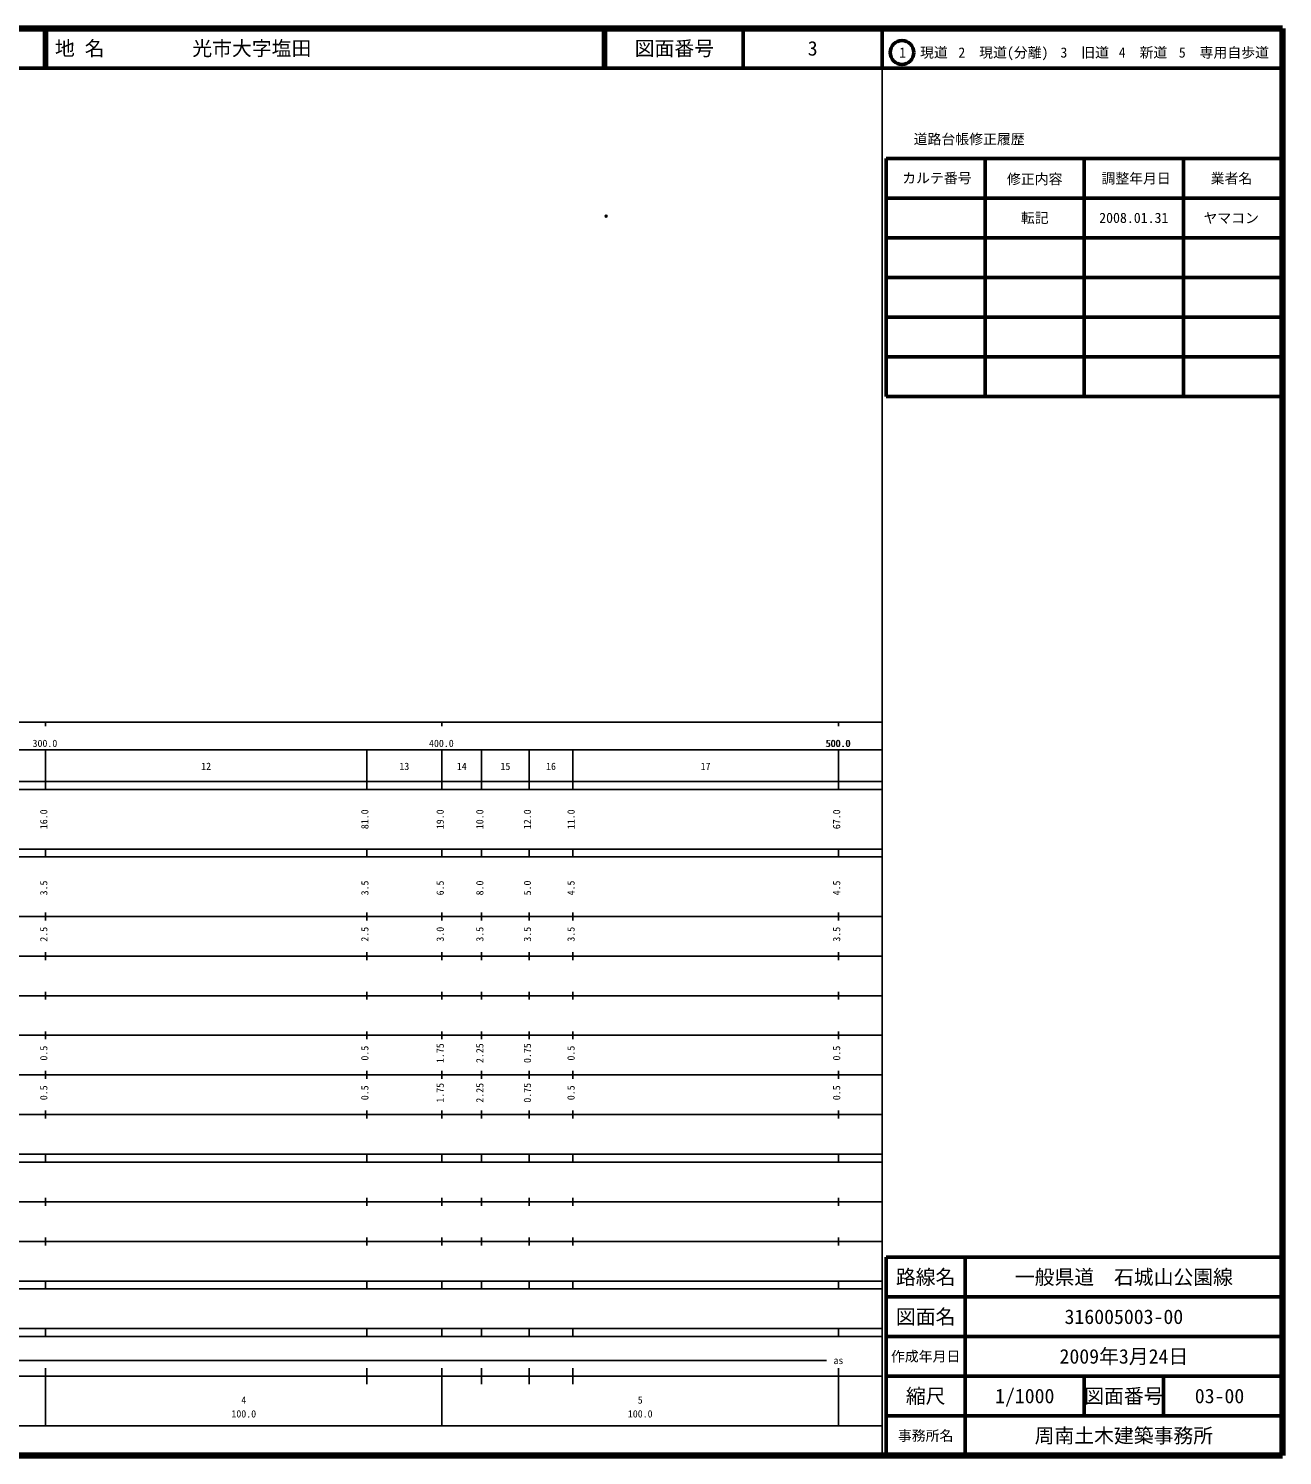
# Model space of a CAD drawing. Units: millimetres on the paper. Extents: x 40 to 680, y 20 to 380.
# Drawn here: x 363.7 to 680, y 20 to 380 of the extents above; entities that cross this region are included whole.
import ezdxf
from ezdxf.enums import TextEntityAlignment as Align

# ---------------------------------------------------------------- set-up
doc = ezdxf.new("R2010")
doc.units = ezdxf.units.MM
doc.header["$PDMODE"] = 32
doc.header["$PDSIZE"] = 0.5
doc.layers.add('M-OTRS', color=6, linetype='Continuous')
doc.layers.add('M-TTL-TXT', color=7, linetype='Continuous')
for name, color, linetype, lineweight in [('M-TTL', 2, 'Continuous', 140), ('M-TTL-BAND', 7, 'Continuous', 25), ('M-TTL-FRAM', 2, 'Continuous', 50), ('M-TTL-LINE', 7, 'Continuous', 50)]:
    doc.layers.add(name, color=color, linetype=linetype, lineweight=lineweight)
doc.styles.add('ＭＳ ゴシック', font='')
doc.styles.get('ＭＳ ゴシック').set_extended_font_data('MS Gothic')

msp = doc.modelspace()

# ---------------------------------------------------------------- linework, layer by layer
at = {"layer": 'M-OTRS'}
msp.add_point((509.394, 332.678), dxfattribs=at)
at = {"layer": 'M-TTL'}
for p, q in [((680, 380), (40, 380)), ((680, 20), (680, 380)), ((40, 20), (680, 20))]:
    msp.add_line(p, q, dxfattribs=at)
at = {"layer": 'M-TTL-BAND'}
for p, q in [((579, 20), (579, 370)), ((40, 205), (579, 205)), ((368, 205), (368, 204)), ((468, 205), (468, 204)), ((568, 205), (568, 204)), ((68, 198), (579, 198)), ((368, 188), (368, 198)), ((449, 188), (449, 198)), ((468, 188), (468, 198)), ((478, 188), (478, 198)), ((490, 188), (490, 198)), ((501, 188), (501, 198)), ((568, 188), (568, 198)), ((40, 190), (579, 190)), ((40, 188), (579, 188)), ((40, 173), (579, 173)), ((368, 171), (368, 173)), ((449, 171), (449, 173)), ((468, 171), (468, 173)), ((478, 171), (478, 173)), ((490, 171), (490, 173)), ((501, 171), (501, 173)), ((568, 171), (568, 173)), ((40, 171), (579, 171)), ((40, 156), (579, 156)), ((368, 155), (368, 157)), ((449, 155), (449, 157)), ((468, 155), (468, 157)), ((478, 155), (478, 157)), ((490, 155), (490, 157)), ((501, 155), (501, 157)), ((568, 155), (568, 157)), ((46, 146), (579, 146)), ((368, 145), (368, 147)), ((449, 145), (449, 147)), ((468, 145), (468, 147)), ((478, 145), (478, 147)), ((490, 145), (490, 147)), ((501, 145), (501, 147)), ((568, 145), (568, 147)), ((368, 135), (368, 137)), ((449, 135), (449, 137)), ((468, 135), (468, 137)), ((478, 135), (478, 137)), ((490, 135), (490, 137)), ((501, 135), (501, 137)), ((568, 135), (568, 137)), ((52, 136), (579, 136)), ((46, 126), (579, 126)), ((368, 125), (368, 127)), ((449, 125), (449, 127)), ((468, 125), (468, 127)), ((478, 125), (478, 127)), ((490, 125), (490, 127)), ((501, 125), (501, 127)), ((568, 125), (568, 127)), ((52, 116), (579, 116)), ((368, 115), (368, 117)), ((449, 115), (449, 117)), ((468, 115), (468, 117)), ((478, 115), (478, 117)), ((490, 115), (490, 117)), ((501, 115), (501, 117)), ((568, 115), (568, 117)), ((46, 106), (579, 106)), ((368, 105), (368, 107)), ((449, 105), (449, 107)), ((468, 105), (468, 107)), ((478, 105), (478, 107)), ((490, 105), (490, 107)), ((501, 105), (501, 107)), ((568, 105), (568, 107)), ((40, 96), (579, 96)), ((40, 94), (579, 94)), ((368, 94), (368, 96)), ((449, 94), (449, 96)), ((468, 94), (468, 96)), ((478, 94), (478, 96)), ((490, 94), (490, 96)), ((501, 94), (501, 96)), ((568, 94), (568, 96)), ((49, 84), (579, 84)), ((368, 83), (368, 85)), ((449, 83), (449, 85)), ((468, 83), (468, 85)), ((478, 83), (478, 85)), ((490, 83), (490, 85)), ((501, 83), (501, 85)), ((568, 83), (568, 85)), ((40, 74), (579, 74)), ((368, 73), (368, 75)), ((449, 73), (449, 75)), ((468, 73), (468, 75)), ((478, 73), (478, 75)), ((490, 73), (490, 75)), ((501, 73), (501, 75)), ((568, 73), (568, 75)), ((40, 64), (579, 64)), ((40, 62), (579, 62)), ((368, 62), (368, 64)), ((449, 62), (449, 64)), ((468, 62), (468, 64)), ((478, 62), (478, 64)), ((490, 62), (490, 64)), ((501, 62), (501, 64)), ((568, 62), (568, 64)), ((40, 52), (579, 52)), ((368, 50), (368, 52)), ((449, 50), (449, 52)), ((468, 50), (468, 52)), ((478, 50), (478, 52)), ((490, 50), (490, 52)), ((501, 50), (501, 52)), ((568, 50), (568, 52)), ((40, 50), (579, 50)), ((71, 44), (565, 44)), ((40, 40), (579, 40)), ((368, 27.5), (368, 42)), ((449, 38), (449, 42)), ((468, 27.5), (468, 42)), ((478, 38), (478, 42)), ((490, 38), (490, 42)), ((501, 38), (501, 42)), ((568, 27.5), (568, 42)), ((68, 27.5), (579, 27.5))]:
    msp.add_line(p, q, dxfattribs=at)
at = {"layer": 'M-TTL-FRAM'}
for p, q in [((580, 347.197), (580, 287.197)), ((580, 347.197), (680, 347.197)), ((580, 287.197), (680, 287.197)), ((680, 70), (580, 70)), ((580, 70), (580, 20))]:
    msp.add_line(p, q, dxfattribs=at)
at = {"layer": 'M-TTL-LINE'}
for p, q in [((367.75, 380), (367.75, 370)), ((368.25, 380), (368.25, 370)), ((508.747, 380), (508.747, 370)), ((509.247, 380), (509.247, 370)), ((543.997, 380), (543.997, 370)), ((579, 380), (579, 370)), ((40, 370), (680, 370)), ((605, 347.197), (605, 287.197)), ((630, 347.197), (630, 287.197)), ((655, 347.197), (655, 287.197)), ((580, 337.197), (680, 337.197)), ((580, 327.197), (680, 327.197)), ((580, 317.197), (680, 317.197)), ((580, 307.197), (680, 307.197)), ((580, 297.197), (680, 297.197)), ((600, 70), (600, 20)), ((680, 60), (580, 60)), ((680, 50), (580, 50)), ((680, 40), (580, 40)), ((630, 40), (630, 30)), ((650, 40), (650, 30)), ((680, 30), (580, 30))]:
    msp.add_line(p, q, dxfattribs=at)
msp.add_circle((584.031, 373.958), 3, dxfattribs=at)

# ---------------------------------------------------------------- texts
at = {"layer": 'M-TTL-BAND', "style": 'ＭＳ ゴシック'}
for s, p in [('300.0', (367.844, 198.195)), ('400.0', (467.844, 198.195)), ('500.0', (567.844, 198.195)), ('500.0', (568, 198.195)), ('12', (408.5, 192.405)), ('13', (458.5, 192.405)), ('14', (473, 192.405)), ('15', (484, 192.405)), ('16', (495.5, 192.405)), ('17', (534.5, 192.405)), ('as', (568, 42.5)), ('4', (418, 32.523)), ('5', (518, 32.523)), ('100.0', (418, 29.033)), ('100.0', (518, 29.033))]:
    msp.add_text(s, height=1.833, dxfattribs=at).set_placement(p, align=Align.BOTTOM_CENTER)
for s, p in [('16.0', (369, 180.5)), ('81.0', (450, 180.5)), ('19.0', (469, 180.5)), ('10.0', (479, 180.5)), ('12.0', (491, 180.5)), ('11.0', (502, 180.5)), ('67.0', (569, 180.5)), ('3.5', (369, 163.174)), ('3.5', (450, 163.174)), ('6.5', (469, 163.174)), ('8.0', (479, 163.174)), ('5.0', (491, 163.174)), ('4.5', (502, 163.174)), ('4.5', (569, 163.174)), ('2.5', (369, 151.5)), ('2.5', (450, 151.5)), ('3.0', (469, 151.5)), ('3.5', (479, 151.5)), ('3.5', (491, 151.5)), ('3.5', (502, 151.5)), ('3.5', (569, 151.5)), ('0.5', (369, 121.5)), ('0.5', (450, 121.5)), ('1.75', (469, 121.5)), ('2.25', (479, 121.5)), ('0.75', (491, 121.5)), ('0.5', (502, 121.5)), ('0.5', (569, 121.5)), ('0.5', (369, 111.5)), ('0.5', (450, 111.5)), ('1.75', (469, 111.5)), ('2.25', (479, 111.5)), ('0.75', (491, 111.5)), ('0.5', (502, 111.5)), ('0.5', (569, 111.5))]:
    msp.add_text(s, height=1.833, rotation=90, dxfattribs=at).set_placement(p, align=Align.BOTTOM_CENTER)
at = {"layer": 'M-TTL-TXT', "style": 'ＭＳ ゴシック'}
for s, p in [('地 名', (370.38, 375)), ('光市大字塩田', (405.024, 375))]:
    msp.add_text(s, height=3.666, dxfattribs=at).set_placement(p, align=Align.MIDDLE_LEFT)
for s, height, p in [('図面番号', 3.666, (526.622, 375)), ('3', 3.666, (561.497, 375)), ('1\u3000現道', 2.566, (589.448, 373.958)), ('2\u3000現道(分離)', 2.566, (609.619, 373.958)), ('3\u3000旧道', 2.566, (630.121, 373.958)), ('4\u3000新道', 2.566, (644.824, 373.958)), ('5\u3000専用自歩道', 2.566, (665.228, 373.958)), ('道路台帳修正履歴', 2.566, (600.968, 352.113)), ('カルテ番号', 2.566, (592.839, 342.277)), ('修正内容', 2.566, (617.509, 342.023)), ('調整年月日', 2.566, (643.089, 342.197)), ('業者名', 2.566, (667.134, 342.197)), ('転記', 2.566, (617.5, 332.245)), ('2008.01.31', 2.566, (642.5, 332.245)), ('ヤマコン', 2.566, (667.077, 332.189)), ('路線名', 3.666, (590, 65)), ('路線名', 3.666, (590, 65)), ('一般県道\u3000石城山公園線', 3.666, (640, 65)), ('図面名', 3.666, (590, 55)), ('図面名', 3.666, (590, 55)), ('316005003-00', 3.666, (640, 55)), ('2009年3月24日', 3.666, (640, 45)), ('作成年月日', 2.566, (590, 45)), ('作成年月日', 2.566, (590, 45)), ('縮尺', 3.666, (590, 35)), ('縮尺', 3.666, (590, 35)), ('1/1000', 3.666, (615, 35)), ('図面番号', 3.666, (640, 35)), ('図面番号', 3.666, (640, 35)), ('03-00', 3.666, (664.125, 35)), ('事務所名', 2.566, (590, 25)), ('事務所名', 2.566, (590, 25)), ('周南土木建築事務所', 3.666, (640, 25))]:
    msp.add_text(s, height=height, dxfattribs=at).set_placement(p, align=Align.MIDDLE_CENTER)

doc.saveas('drawing.dxf')
